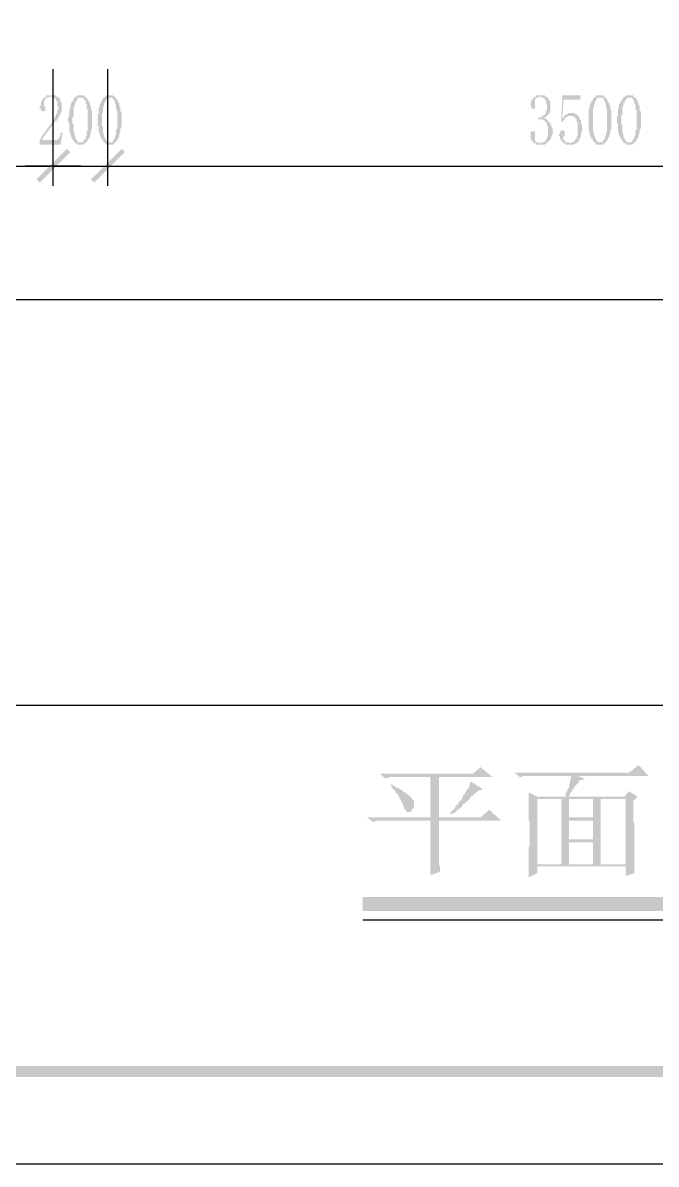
# Model space of a CAD drawing. Header units: inches. Extents: x 11 to 286, y 6 to 196.
# Drawn here: x 81.36 to 105.93, y 5.64 to 49.95 of the extents above; entities that cross this region are included whole.
import ezdxf

# ---------------------------------------------------------------- set-up
doc = ezdxf.new("R2010")
doc.units = ezdxf.units.IN
doc.header["$MEASUREMENT"] = 0
doc.layers.add('PDF_几何图形', color=7, linetype='Continuous')
doc.layers.add('PDF_实体填充', color=7, linetype='Continuous', true_color=0xffffff)

msp = doc.modelspace()

# ---------------------------------------------------------------- hatches: boundary and pattern name
at = {"layer": 'PDF_实体填充', "transparency": 33554559}
h = msp.add_hatch(color=7, dxfattribs=at)
h.paths.add_polyline_path([(254.734, 9.031), (254.31, 9.454), (14.661, 9.031)], flags=0)
h.paths.add_polyline_path([(254.31, 9.454), (14.661, 9.031), (15.085, 9.454)], flags=0)
h.paths.add_polyline_path([(14.661, 9.031), (15.085, 9.454), (14.661, 191.445)], flags=0)
h.paths.add_polyline_path([(15.085, 9.454), (14.661, 191.445), (15.085, 191.022)], flags=0)
h.paths.add_polyline_path([(14.661, 191.445), (15.085, 191.022), (254.734, 191.445)], flags=0)
h.paths.add_polyline_path([(15.085, 191.022), (254.734, 191.445), (254.31, 191.022)], flags=0)
h.paths.add_polyline_path([(254.734, 191.445), (254.31, 191.022), (254.734, 9.031)], flags=0)
h.paths.add_polyline_path([(254.31, 191.022), (254.734, 9.031), (254.31, 9.454), (254.31, 191.022)], flags=0)
for points in [[(82.733, 46.665), (82.733, 46.708), (82.691, 46.75), (82.691, 46.792), (82.691, 46.835), (82.691, 46.877), (82.691, 46.919), (82.649, 46.919), (82.649, 46.962), (82.649, 47.004), (82.606, 47.004), (82.564, 47.046), (82.522, 47.046), (82.479, 47.046), (82.479, 47.089), (82.437, 47.089), (82.395, 47.089), (82.352, 47.046), (82.31, 47.046), (82.268, 47.046), (82.268, 47.004), (82.225, 47.004), (82.225, 46.962), (82.183, 46.919), (82.183, 46.877), (82.183, 46.835), (82.183, 46.792), (82.183, 46.75), (82.183, 46.708), (82.225, 46.708), (82.225, 46.665), (82.225, 46.623), (82.225, 46.581), (82.225, 46.538), (82.183, 46.538), (82.183, 46.496), (82.141, 46.496), (82.098, 46.538), (82.056, 46.538), (82.056, 46.581), (82.056, 46.623), (82.014, 46.623), (82.014, 46.665), (82.014, 46.708), (82.056, 46.75), (82.056, 46.792), (82.056, 46.835), (82.056, 46.877), (82.098, 46.919), (82.098, 46.962), (82.141, 47.004), (82.183, 47.046), (82.225, 47.046), (82.225, 47.089), (82.268, 47.089), (82.268, 47.131), (82.31, 47.131), (82.352, 47.131), (82.395, 47.131), (82.437, 47.131), (82.479, 47.131), (82.522, 47.131), (82.564, 47.131), (82.606, 47.131), (82.649, 47.131), (82.649, 47.089), (82.691, 47.089), (82.733, 47.089), (82.733, 47.046), (82.776, 47.046), (82.776, 47.004), (82.818, 46.962), (82.818, 46.919), (82.818, 46.877), (82.86, 46.877), (82.86, 46.835), (82.86, 46.792), (82.86, 46.75), (82.86, 46.708), (82.86, 46.665), (82.86, 46.623), (82.86, 46.581), (82.86, 46.538), (82.86, 46.496), (82.818, 46.454), (82.818, 46.411), (82.818, 46.369), (82.776, 46.369), (82.776, 46.327), (82.776, 46.284), (82.733, 46.284), (82.733, 46.242), (82.691, 46.2), (82.691, 46.157), (82.649, 46.157), (82.606, 46.115), (82.606, 46.073), (82.564, 46.073), (82.564, 46.03), (82.522, 45.988), (82.479, 45.946), (82.437, 45.903), (82.437, 45.861), (82.395, 45.861), (82.395, 45.819), (82.352, 45.776), (82.31, 45.734), (82.31, 45.692), (82.268, 45.692), (82.268, 45.649), (82.225, 45.607), (82.225, 45.565), (82.183, 45.565), (82.183, 45.522), (82.141, 45.48), (82.141, 45.438), (82.098, 45.438), (82.098, 45.395), (82.606, 45.395), (82.649, 45.395), (82.691, 45.395), (82.691, 45.438), (82.733, 45.438), (82.776, 45.48), (82.776, 45.522), (82.818, 45.565), (82.818, 45.607), (82.818, 45.649), (82.818, 45.692), (82.903, 45.692), (82.818, 45.226), (82.014, 45.226), (82.014, 45.395), (82.014, 45.438), (82.056, 45.438), (82.056, 45.48), (82.098, 45.522), (82.098, 45.565), (82.141, 45.607), (82.141, 45.649), (82.183, 45.649), (82.183, 45.692), (82.225, 45.692), (82.225, 45.734), (82.268, 45.776), (82.268, 45.819), (82.31, 45.819), (82.31, 45.861), (82.352, 45.903), (82.395, 45.946), (82.395, 45.988), (82.437, 45.988), (82.437, 46.03), (82.479, 46.03), (82.479, 46.073), (82.522, 46.115), (82.522, 46.157), (82.564, 46.2), (82.564, 46.242), (82.606, 46.242), (82.606, 46.284), (82.606, 46.327), (82.649, 46.327), (82.649, 46.369), (82.649, 46.411), (82.691, 46.454), (82.691, 46.496), (82.691, 46.538), (82.691, 46.581), (82.733, 46.581), (82.733, 46.623)], [(101.91, 45.734), (101.91, 45.692), (101.91, 45.649), (101.91, 45.607), (101.868, 45.565), (101.868, 45.522), (101.868, 45.48), (101.826, 45.438), (101.826, 45.395), (101.783, 45.395), (101.783, 45.353), (101.741, 45.353), (101.741, 45.311), (101.699, 45.311), (101.699, 45.268), (101.656, 45.268), (101.614, 45.226), (101.572, 45.226), (101.529, 45.226), (101.487, 45.226), (101.445, 45.226), (101.402, 45.226), (101.36, 45.226), (101.318, 45.226), (101.275, 45.226), (101.275, 45.268), (101.233, 45.268), (101.191, 45.268), (101.191, 45.311), (101.148, 45.311), (101.148, 45.353), (101.106, 45.353), (101.106, 45.395), (101.064, 45.438), (101.064, 45.48), (101.064, 45.522), (101.064, 45.565), (101.064, 45.607), (101.064, 45.649), (101.064, 45.692), (101.106, 45.734), (101.148, 45.734), (101.191, 45.734), (101.233, 45.734), (101.233, 45.692), (101.233, 45.649), (101.233, 45.607), (101.233, 45.565), (101.233, 45.522), (101.233, 45.48), (101.191, 45.438), (101.233, 45.438), (101.233, 45.395), (101.233, 45.353), (101.275, 45.353), (101.275, 45.311), (101.318, 45.311), (101.36, 45.311), (101.402, 45.268), (101.445, 45.268), (101.487, 45.311), (101.529, 45.311), (101.572, 45.311), (101.614, 45.353), (101.656, 45.395), (101.656, 45.438), (101.699, 45.438), (101.699, 45.48), (101.699, 45.522), (101.741, 45.565), (101.741, 45.607), (101.741, 45.649), (101.741, 45.692), (101.741, 45.734), (101.741, 45.776), (101.741, 45.819), (101.741, 45.861), (101.741, 45.903), (101.741, 45.946), (101.699, 45.946), (101.699, 45.988), (101.699, 46.03), (101.699, 46.073), (101.656, 46.073), (101.656, 46.115), (101.614, 46.115), (101.614, 46.157), (101.572, 46.157), (101.529, 46.2), (101.487, 46.2), (101.445, 46.2), (101.402, 46.2), (101.36, 46.2), (101.36, 46.284), (101.402, 46.284), (101.445, 46.284), (101.487, 46.284), (101.487, 46.327), (101.529, 46.327), (101.572, 46.369), (101.614, 46.369), (101.614, 46.411), (101.656, 46.454), (101.656, 46.496), (101.656, 46.538), (101.699, 46.538), (101.699, 46.581), (101.699, 46.623), (101.699, 46.665), (101.699, 46.708), (101.699, 46.75), (101.699, 46.792), (101.656, 46.835), (101.656, 46.877), (101.656, 46.919), (101.614, 46.962), (101.614, 47.004), (101.572, 47.004), (101.572, 47.046), (101.529, 47.046), (101.487, 47.046), (101.445, 47.089), (101.402, 47.089), (101.36, 47.089), (101.36, 47.046), (101.318, 47.046), (101.275, 47.046), (101.275, 47.004), (101.233, 47.004), (101.233, 46.962), (101.233, 46.919), (101.191, 46.919), (101.233, 46.877), (101.233, 46.835), (101.233, 46.792), (101.233, 46.75), (101.233, 46.708), (101.233, 46.665), (101.233, 46.623), (101.191, 46.623), (101.148, 46.623), (101.106, 46.623), (101.106, 46.665), (101.064, 46.708), (101.064, 46.75), (101.064, 46.792), (101.064, 46.835), (101.064, 46.877), (101.106, 46.919), (101.106, 46.962), (101.148, 47.004), (101.191, 47.046), (101.233, 47.089), (101.275, 47.089), (101.275, 47.131), (101.318, 47.131), (101.36, 47.131), (101.402, 47.131), (101.445, 47.131), (101.487, 47.131), (101.529, 47.131), (101.572, 47.131), (101.614, 47.131), (101.614, 47.089), (101.656, 47.089), (101.699, 47.089), (101.699, 47.046), (101.741, 47.004), (101.783, 46.962), (101.783, 46.919), (101.826, 46.877), (101.826, 46.835), (101.826, 46.792), (101.826, 46.75), (101.826, 46.708), (101.826, 46.665), (101.826, 46.623), (101.826, 46.581), (101.826, 46.538), (101.826, 46.496), (101.783, 46.454), (101.783, 46.411), (101.741, 46.411), (101.741, 46.369), (101.699, 46.369), (101.699, 46.327), (101.656, 46.327), (101.656, 46.284), (101.614, 46.284), (101.572, 46.284), (101.572, 46.242), (101.614, 46.242), (101.656, 46.242), (101.656, 46.2), (101.699, 46.2), (101.741, 46.157), (101.741, 46.115), (101.783, 46.115), (101.783, 46.073), (101.826, 46.073), (101.826, 46.03), (101.826, 45.988), (101.868, 45.988), (101.868, 45.946), (101.868, 45.903), (101.91, 45.861), (101.91, 45.819), (101.91, 45.776)], [(102.672, 46.454), (102.715, 46.454), (102.757, 46.454), (102.757, 46.411), (102.799, 46.411), (102.842, 46.411), (102.842, 46.369), (102.884, 46.369), (102.884, 46.327), (102.926, 46.327), (102.926, 46.284), (102.969, 46.242), (102.969, 46.2), (103.011, 46.157), (103.011, 46.115), (103.011, 46.073), (103.011, 46.03), (103.053, 45.988), (103.053, 45.946), (103.053, 45.903), (103.053, 45.861), (103.053, 45.819), (103.053, 45.776), (103.053, 45.734), (103.011, 45.692), (103.011, 45.649), (103.011, 45.607), (103.011, 45.565), (103.011, 45.522), (102.969, 45.48), (102.969, 45.438), (102.926, 45.395), (102.926, 45.353), (102.884, 45.311), (102.842, 45.311), (102.842, 45.268), (102.799, 45.268), (102.757, 45.226), (102.715, 45.226), (102.672, 45.226), (102.63, 45.226), (102.588, 45.226), (102.545, 45.226), (102.503, 45.226), (102.461, 45.226), (102.418, 45.226), (102.418, 45.268), (102.376, 45.268), (102.334, 45.268), (102.334, 45.311), (102.291, 45.311), (102.291, 45.353), (102.249, 45.353), (102.249, 45.395), (102.207, 45.438), (102.207, 45.48), (102.207, 45.522), (102.164, 45.565), (102.164, 45.607), (102.164, 45.649), (102.207, 45.649), (102.207, 45.692), (102.207, 45.734), (102.249, 45.734), (102.249, 45.776), (102.291, 45.776), (102.334, 45.776), (102.376, 45.734), (102.376, 45.692), (102.376, 45.649), (102.376, 45.607), (102.376, 45.565), (102.334, 45.522), (102.334, 45.48), (102.334, 45.438), (102.334, 45.395), (102.376, 45.395), (102.376, 45.353), (102.418, 45.353), (102.418, 45.311), (102.461, 45.311), (102.503, 45.311), (102.545, 45.311), (102.588, 45.268), (102.63, 45.268), (102.63, 45.311), (102.672, 45.311), (102.715, 45.311), (102.757, 45.353), (102.799, 45.395), (102.799, 45.438), (102.842, 45.438), (102.842, 45.48), (102.842, 45.522), (102.884, 45.565), (102.884, 45.607), (102.884, 45.649), (102.884, 45.692), (102.884, 45.734), (102.884, 45.776), (102.884, 45.819), (102.884, 45.861), (102.884, 45.903), (102.884, 45.946), (102.884, 45.988), (102.884, 46.03), (102.884, 46.073), (102.842, 46.115), (102.842, 46.157), (102.842, 46.2), (102.799, 46.242), (102.799, 46.284), (102.757, 46.284), (102.715, 46.327), (102.672, 46.327), (102.63, 46.327), (102.588, 46.327), (102.545, 46.327), (102.503, 46.327), (102.461, 46.284), (102.418, 46.284), (102.418, 46.242), (102.376, 46.242), (102.376, 46.2), (102.334, 46.157), (102.334, 46.115), (102.249, 46.115), (102.291, 47.131), (103.011, 47.131), (102.969, 46.962), (102.334, 46.962), (102.291, 46.242), (102.334, 46.242), (102.334, 46.284), (102.376, 46.327), (102.376, 46.369), (102.418, 46.369), (102.461, 46.411), (102.503, 46.411), (102.545, 46.454), (102.588, 46.454), (102.63, 46.454)]]:
    msp.add_hatch(color=7, dxfattribs=at).paths.add_polyline_path(points, flags=0)
h = msp.add_hatch(color=7, dxfattribs=at)
h.paths.add_polyline_path([(83.58, 47.046), (83.58, 47.046), (83.58, 47.046), (83.538, 47.046), (83.538, 47.046), (83.495, 47.046), (83.495, 47.004), (83.495, 47.004), (83.453, 46.962), (83.453, 46.962), (83.453, 46.919), (83.411, 46.919), (83.411, 46.877), (83.411, 46.835), (83.411, 46.835), (83.368, 46.792), (83.368, 46.792), (83.368, 46.75), (83.368, 46.75), (83.368, 46.708), (83.368, 46.708), (83.326, 46.665), (83.326, 46.623), (83.326, 46.623), (83.326, 46.581), (83.326, 46.581), (83.326, 46.538), (83.326, 46.496), (83.326, 46.496), (83.326, 46.454), (83.326, 46.411), (83.326, 46.369), (83.326, 46.369), (83.326, 46.327), (83.284, 46.284), (83.284, 46.242), (83.284, 46.242), (83.284, 46.2), (83.284, 46.2), (83.284, 46.157), (83.284, 46.115), (83.284, 46.073), (83.284, 46.03), (83.326, 46.03), (83.326, 45.988), (83.326, 45.946), (83.326, 45.903), (83.326, 45.903), (83.326, 45.861), (83.326, 45.819), (83.326, 45.819), (83.326, 45.776), (83.326, 45.734), (83.326, 45.734), (83.326, 45.692), (83.368, 45.692), (83.368, 45.649), (83.368, 45.649), (83.368, 45.607), (83.368, 45.607), (83.368, 45.565), (83.368, 45.565), (83.411, 45.522), (83.411, 45.48), (83.411, 45.48), (83.411, 45.438), (83.453, 45.395), (83.453, 45.395), (83.453, 45.353), (83.495, 45.353), (83.495, 45.353), (83.495, 45.311), (83.538, 45.311), (83.538, 45.311), (83.58, 45.311), (83.58, 45.311), (83.58, 45.311), (83.622, 45.311), (83.622, 45.311), (83.665, 45.311), (83.665, 45.311), (83.665, 45.311), (83.707, 45.353), (83.707, 45.353), (83.749, 45.395), (83.749, 45.395), (83.749, 45.438), (83.792, 45.438), (83.792, 45.48), (83.792, 45.48), (83.792, 45.522), (83.834, 45.565), (83.834, 45.565), (83.834, 45.607), (83.834, 45.607), (83.834, 45.649), (83.834, 45.649), (83.834, 45.692), (83.834, 45.692), (83.834, 45.734), (83.876, 45.776), (83.876, 45.776), (83.876, 45.819), (83.876, 45.861), (83.876, 45.861), (83.876, 45.903), (83.876, 45.946), (83.876, 45.988), (83.876, 45.988), (83.876, 46.03), (83.876, 46.073), (83.876, 46.115), (83.876, 46.115), (83.876, 46.157), (83.876, 46.2), (83.876, 46.2), (83.876, 46.242), (83.876, 46.284), (83.876, 46.327), (83.876, 46.369), (83.876, 46.369), (83.876, 46.411), (83.876, 46.454), (83.876, 46.454), (83.876, 46.496), (83.876, 46.538), (83.876, 46.581), (83.876, 46.581), (83.834, 46.623), (83.834, 46.623), (83.834, 46.665), (83.834, 46.708), (83.834, 46.708), (83.834, 46.75), (83.834, 46.75), (83.834, 46.792), (83.834, 46.792), (83.792, 46.835), (83.792, 46.835), (83.792, 46.877), (83.792, 46.877), (83.792, 46.919), (83.749, 46.962), (83.749, 46.962), (83.749, 47.004), (83.707, 47.004), (83.707, 47.004), (83.707, 47.046), (83.665, 47.046), (83.665, 47.046), (83.622, 47.046), (83.622, 47.046), (83.58, 47.046), (83.58, 47.046), (83.58, 47.046)], flags=0)
h.paths.add_polyline_path([(83.58, 45.226), (83.58, 45.226), (83.538, 45.226), (83.538, 45.226), (83.495, 45.226), (83.495, 45.226), (83.495, 45.226), (83.453, 45.226), (83.453, 45.268), (83.411, 45.268), (83.411, 45.268), (83.368, 45.311), (83.368, 45.311), (83.368, 45.353), (83.326, 45.353), (83.326, 45.395), (83.284, 45.395), (83.284, 45.438), (83.284, 45.438), (83.284, 45.48), (83.241, 45.48), (83.241, 45.522), (83.241, 45.522), (83.241, 45.565), (83.241, 45.565), (83.199, 45.607), (83.199, 45.607), (83.199, 45.649), (83.199, 45.649), (83.199, 45.692), (83.199, 45.692), (83.157, 45.734), (83.157, 45.776), (83.157, 45.776), (83.157, 45.819), (83.157, 45.861), (83.157, 45.861), (83.157, 45.903), (83.157, 45.946), (83.157, 45.946), (83.157, 45.988), (83.157, 46.03), (83.157, 46.073), (83.114, 46.073), (83.114, 46.115), (83.114, 46.157), (83.114, 46.2), (83.114, 46.2), (83.114, 46.242), (83.114, 46.284), (83.157, 46.327), (83.157, 46.327), (83.157, 46.369), (83.157, 46.411), (83.157, 46.454), (83.157, 46.454), (83.157, 46.496), (83.157, 46.538), (83.157, 46.538), (83.157, 46.581), (83.157, 46.623), (83.199, 46.623), (83.199, 46.665), (83.199, 46.665), (83.199, 46.708), (83.199, 46.75), (83.199, 46.75), (83.241, 46.792), (83.241, 46.792), (83.241, 46.835), (83.241, 46.835), (83.241, 46.877), (83.284, 46.877), (83.284, 46.919), (83.284, 46.919), (83.326, 46.962), (83.326, 47.004), (83.326, 47.004), (83.368, 47.046), (83.368, 47.046), (83.368, 47.046), (83.411, 47.089), (83.411, 47.089), (83.453, 47.089), (83.453, 47.131), (83.495, 47.131), (83.495, 47.131), (83.495, 47.131), (83.538, 47.131), (83.538, 47.131), (83.58, 47.131), (83.58, 47.131), (83.622, 47.131), (83.622, 47.131), (83.665, 47.131), (83.665, 47.131), (83.707, 47.131), (83.707, 47.131), (83.749, 47.131), (83.749, 47.089), (83.749, 47.089), (83.792, 47.089), (83.792, 47.046), (83.834, 47.046), (83.834, 47.004), (83.834, 47.004), (83.876, 47.004), (83.876, 46.962), (83.919, 46.919), (83.919, 46.919), (83.919, 46.877), (83.919, 46.877), (83.961, 46.835), (83.961, 46.835), (83.961, 46.792), (83.961, 46.792), (83.961, 46.75), (83.961, 46.75), (84.003, 46.708), (84.003, 46.708), (84.003, 46.665), (84.003, 46.665), (84.003, 46.623), (84.003, 46.581), (84.003, 46.581), (84.046, 46.538), (84.046, 46.496), (84.046, 46.496), (84.046, 46.454), (84.046, 46.411), (84.046, 46.369), (84.046, 46.369), (84.046, 46.327), (84.046, 46.284), (84.046, 46.242), (84.046, 46.242), (84.046, 46.2), (84.046, 46.2), (84.046, 46.157), (84.046, 46.115), (84.046, 46.073), (84.046, 46.03), (84.046, 46.03), (84.046, 45.988), (84.046, 45.946), (84.046, 45.946), (84.046, 45.903), (84.046, 45.861), (84.046, 45.819), (84.003, 45.819), (84.003, 45.776), (84.003, 45.776), (84.003, 45.734), (84.003, 45.692), (84.003, 45.692), (84.003, 45.649), (83.961, 45.649), (83.961, 45.607), (83.961, 45.565), (83.961, 45.565), (83.961, 45.522), (83.961, 45.522), (83.919, 45.48), (83.919, 45.48), (83.919, 45.48), (83.919, 45.438), (83.876, 45.438), (83.876, 45.395), (83.876, 45.353), (83.834, 45.353), (83.834, 45.353), (83.834, 45.311), (83.792, 45.311), (83.792, 45.268), (83.749, 45.268), (83.749, 45.268), (83.707, 45.226), (83.707, 45.226), (83.707, 45.226), (83.665, 45.226), (83.665, 45.226), (83.622, 45.226), (83.622, 45.226), (83.58, 45.226), (83.58, 45.226), (83.58, 45.226)], flags=0)
h = msp.add_hatch(color=7, dxfattribs=at)
h.paths.add_polyline_path([(84.723, 47.046), (84.723, 47.046), (84.681, 47.046), (84.681, 47.046), (84.681, 47.046), (84.638, 47.046), (84.638, 47.004), (84.596, 47.004), (84.596, 46.962), (84.596, 46.962), (84.554, 46.919), (84.554, 46.919), (84.554, 46.877), (84.554, 46.835), (84.511, 46.835), (84.511, 46.792), (84.511, 46.792), (84.511, 46.75), (84.511, 46.75), (84.511, 46.708), (84.469, 46.708), (84.469, 46.665), (84.469, 46.623), (84.469, 46.623), (84.469, 46.581), (84.469, 46.581), (84.469, 46.538), (84.469, 46.496), (84.469, 46.496), (84.469, 46.454), (84.427, 46.411), (84.427, 46.369), (84.427, 46.369), (84.427, 46.327), (84.427, 46.284), (84.427, 46.242), (84.427, 46.242), (84.427, 46.2), (84.427, 46.2), (84.427, 46.157), (84.427, 46.115), (84.427, 46.073), (84.427, 46.03), (84.427, 46.03), (84.427, 45.988), (84.427, 45.946), (84.469, 45.903), (84.469, 45.903), (84.469, 45.861), (84.469, 45.819), (84.469, 45.819), (84.469, 45.776), (84.469, 45.734), (84.469, 45.734), (84.469, 45.692), (84.469, 45.692), (84.469, 45.649), (84.511, 45.649), (84.511, 45.607), (84.511, 45.607), (84.511, 45.565), (84.511, 45.565), (84.511, 45.522), (84.554, 45.48), (84.554, 45.48), (84.554, 45.438), (84.596, 45.395), (84.596, 45.395), (84.596, 45.353), (84.638, 45.353), (84.638, 45.353), (84.638, 45.311), (84.681, 45.311), (84.681, 45.311), (84.723, 45.311), (84.723, 45.311), (84.723, 45.311), (84.765, 45.311), (84.765, 45.311), (84.765, 45.311), (84.808, 45.311), (84.808, 45.311), (84.85, 45.353), (84.85, 45.353), (84.85, 45.395), (84.892, 45.395), (84.892, 45.438), (84.892, 45.438), (84.935, 45.48), (84.935, 45.48), (84.935, 45.522), (84.935, 45.565), (84.935, 45.565), (84.977, 45.607), (84.977, 45.607), (84.977, 45.649), (84.977, 45.649), (84.977, 45.692), (84.977, 45.692), (84.977, 45.734), (84.977, 45.776), (84.977, 45.776), (84.977, 45.819), (85.019, 45.861), (85.019, 45.861), (85.019, 45.903), (85.019, 45.946), (85.019, 45.988), (85.019, 45.988), (85.019, 46.03), (85.019, 46.073), (85.019, 46.115), (85.019, 46.115), (85.019, 46.157), (85.019, 46.2), (85.019, 46.2), (85.019, 46.242), (85.019, 46.284), (85.019, 46.327), (85.019, 46.369), (85.019, 46.369), (85.019, 46.411), (85.019, 46.454), (85.019, 46.454), (85.019, 46.496), (85.019, 46.538), (84.977, 46.581), (84.977, 46.581), (84.977, 46.623), (84.977, 46.623), (84.977, 46.665), (84.977, 46.708), (84.977, 46.708), (84.977, 46.75), (84.977, 46.75), (84.977, 46.792), (84.935, 46.792), (84.935, 46.835), (84.935, 46.835), (84.935, 46.877), (84.935, 46.877), (84.892, 46.919), (84.892, 46.962), (84.892, 46.962), (84.85, 47.004), (84.85, 47.004), (84.85, 47.004), (84.808, 47.046), (84.808, 47.046), (84.808, 47.046), (84.765, 47.046), (84.765, 47.046), (84.723, 47.046), (84.723, 47.046), (84.723, 47.046)], flags=0)
h.paths.add_polyline_path([(84.723, 45.226), (84.723, 45.226), (84.681, 45.226), (84.681, 45.226), (84.638, 45.226), (84.638, 45.226), (84.596, 45.226), (84.596, 45.226), (84.554, 45.268), (84.554, 45.268), (84.554, 45.268), (84.511, 45.311), (84.511, 45.311), (84.469, 45.353), (84.469, 45.353), (84.469, 45.395), (84.427, 45.395), (84.427, 45.438), (84.427, 45.438), (84.384, 45.48), (84.384, 45.48), (84.384, 45.522), (84.384, 45.522), (84.384, 45.565), (84.342, 45.565), (84.342, 45.607), (84.342, 45.607), (84.342, 45.649), (84.342, 45.649), (84.342, 45.692), (84.3, 45.692), (84.3, 45.734), (84.3, 45.776), (84.3, 45.776), (84.3, 45.819), (84.3, 45.861), (84.3, 45.861), (84.3, 45.903), (84.3, 45.946), (84.257, 45.946), (84.257, 45.988), (84.257, 46.03), (84.257, 46.073), (84.257, 46.073), (84.257, 46.115), (84.257, 46.157), (84.257, 46.2), (84.257, 46.2), (84.257, 46.242), (84.257, 46.284), (84.257, 46.327), (84.257, 46.327), (84.257, 46.369), (84.3, 46.411), (84.3, 46.454), (84.3, 46.454), (84.3, 46.496), (84.3, 46.538), (84.3, 46.538), (84.3, 46.581), (84.3, 46.623), (84.3, 46.623), (84.3, 46.665), (84.342, 46.665), (84.342, 46.708), (84.342, 46.75), (84.342, 46.75), (84.342, 46.792), (84.384, 46.792), (84.384, 46.835), (84.384, 46.835), (84.384, 46.877), (84.384, 46.877), (84.427, 46.919), (84.427, 46.919), (84.427, 46.962), (84.469, 47.004), (84.469, 47.004), (84.469, 47.046), (84.511, 47.046), (84.511, 47.046), (84.554, 47.089), (84.554, 47.089), (84.554, 47.089), (84.596, 47.131), (84.596, 47.131), (84.638, 47.131), (84.638, 47.131), (84.681, 47.131), (84.681, 47.131), (84.723, 47.131), (84.723, 47.131), (84.765, 47.131), (84.765, 47.131), (84.808, 47.131), (84.808, 47.131), (84.85, 47.131), (84.85, 47.131), (84.85, 47.131), (84.892, 47.089), (84.892, 47.089), (84.935, 47.089), (84.935, 47.046), (84.977, 47.046), (84.977, 47.004), (84.977, 47.004), (85.019, 47.004), (85.019, 46.962), (85.019, 46.919), (85.062, 46.919), (85.062, 46.877), (85.062, 46.877), (85.062, 46.835), (85.104, 46.835), (85.104, 46.792), (85.104, 46.792), (85.104, 46.75), (85.104, 46.75), (85.104, 46.708), (85.146, 46.708), (85.146, 46.665), (85.146, 46.665), (85.146, 46.623), (85.146, 46.581), (85.146, 46.581), (85.146, 46.538), (85.146, 46.496), (85.189, 46.496), (85.189, 46.454), (85.189, 46.411), (85.189, 46.369), (85.189, 46.369), (85.189, 46.327), (85.189, 46.284), (85.189, 46.242), (85.189, 46.242), (85.189, 46.2), (85.189, 46.2), (85.189, 46.157), (85.189, 46.115), (85.189, 46.073), (85.189, 46.03), (85.189, 46.03), (85.189, 45.988), (85.189, 45.946), (85.189, 45.946), (85.189, 45.903), (85.146, 45.861), (85.146, 45.819), (85.146, 45.819), (85.146, 45.776), (85.146, 45.776), (85.146, 45.734), (85.146, 45.692), (85.146, 45.692), (85.104, 45.649), (85.104, 45.649), (85.104, 45.607), (85.104, 45.565), (85.104, 45.565), (85.104, 45.522), (85.062, 45.522), (85.062, 45.48), (85.062, 45.48), (85.062, 45.48), (85.062, 45.438), (85.019, 45.438), (85.019, 45.395), (85.019, 45.353), (84.977, 45.353), (84.977, 45.353), (84.935, 45.311), (84.935, 45.311), (84.935, 45.268), (84.892, 45.268), (84.892, 45.268), (84.85, 45.226), (84.85, 45.226), (84.808, 45.226), (84.808, 45.226), (84.808, 45.226), (84.765, 45.226), (84.765, 45.226), (84.723, 45.226), (84.723, 45.226), (84.723, 45.226)], flags=0)
h = msp.add_hatch(color=7, dxfattribs=at)
h.paths.add_polyline_path([(103.731, 47.046), (103.731, 47.046), (103.731, 47.046), (103.688, 47.046), (103.688, 47.046), (103.646, 47.046), (103.646, 47.004), (103.646, 47.004), (103.604, 46.962), (103.604, 46.962), (103.604, 46.919), (103.561, 46.919), (103.561, 46.877), (103.561, 46.835), (103.561, 46.835), (103.519, 46.792), (103.519, 46.792), (103.519, 46.75), (103.519, 46.75), (103.519, 46.708), (103.519, 46.708), (103.519, 46.665), (103.477, 46.623), (103.477, 46.623), (103.477, 46.581), (103.477, 46.581), (103.477, 46.538), (103.477, 46.496), (103.477, 46.496), (103.477, 46.454), (103.477, 46.411), (103.477, 46.369), (103.477, 46.369), (103.477, 46.327), (103.477, 46.284), (103.477, 46.242), (103.477, 46.242), (103.477, 46.2), (103.477, 46.2), (103.477, 46.157), (103.477, 46.115), (103.477, 46.073), (103.477, 46.03), (103.477, 46.03), (103.477, 45.988), (103.477, 45.946), (103.477, 45.903), (103.477, 45.903), (103.477, 45.861), (103.477, 45.819), (103.477, 45.819), (103.477, 45.776), (103.477, 45.734), (103.477, 45.734), (103.519, 45.692), (103.519, 45.692), (103.519, 45.649), (103.519, 45.649), (103.519, 45.607), (103.519, 45.607), (103.519, 45.565), (103.561, 45.565), (103.561, 45.522), (103.561, 45.48), (103.561, 45.48), (103.604, 45.438), (103.604, 45.395), (103.604, 45.395), (103.646, 45.353), (103.646, 45.353), (103.646, 45.353), (103.688, 45.311), (103.688, 45.311), (103.688, 45.311), (103.731, 45.311), (103.731, 45.311), (103.731, 45.311), (103.773, 45.311), (103.773, 45.311), (103.815, 45.311), (103.815, 45.311), (103.858, 45.311), (103.858, 45.353), (103.858, 45.353), (103.9, 45.395), (103.9, 45.395), (103.9, 45.438), (103.942, 45.438), (103.942, 45.48), (103.942, 45.48), (103.942, 45.522), (103.985, 45.565), (103.985, 45.565), (103.985, 45.607), (103.985, 45.607), (103.985, 45.649), (103.985, 45.649), (103.985, 45.692), (103.985, 45.692), (104.027, 45.734), (104.027, 45.776), (104.027, 45.776), (104.027, 45.819), (104.027, 45.861), (104.027, 45.861), (104.027, 45.903), (104.027, 45.946), (104.027, 45.988), (104.027, 45.988), (104.027, 46.03), (104.027, 46.073), (104.027, 46.115), (104.027, 46.115), (104.027, 46.157), (104.027, 46.2), (104.027, 46.2), (104.027, 46.242), (104.027, 46.284), (104.027, 46.327), (104.027, 46.369), (104.027, 46.369), (104.027, 46.411), (104.027, 46.454), (104.027, 46.454), (104.027, 46.496), (104.027, 46.538), (104.027, 46.581), (104.027, 46.581), (104.027, 46.623), (103.985, 46.623), (103.985, 46.665), (103.985, 46.708), (103.985, 46.708), (103.985, 46.75), (103.985, 46.75), (103.985, 46.792), (103.985, 46.792), (103.985, 46.835), (103.942, 46.835), (103.942, 46.877), (103.942, 46.877), (103.942, 46.919), (103.9, 46.962), (103.9, 46.962), (103.9, 47.004), (103.858, 47.004), (103.858, 47.004), (103.858, 47.046), (103.815, 47.046), (103.815, 47.046), (103.773, 47.046), (103.773, 47.046), (103.773, 47.046), (103.731, 47.046), (103.731, 47.046)], flags=0)
h.paths.add_polyline_path([(103.731, 45.226), (103.731, 45.226), (103.688, 45.226), (103.688, 45.226), (103.688, 45.226), (103.646, 45.226), (103.646, 45.226), (103.604, 45.226), (103.604, 45.268), (103.561, 45.268), (103.561, 45.268), (103.561, 45.311), (103.519, 45.311), (103.519, 45.353), (103.477, 45.353), (103.477, 45.395), (103.477, 45.395), (103.434, 45.438), (103.434, 45.438), (103.434, 45.48), (103.392, 45.48), (103.392, 45.522), (103.392, 45.522), (103.392, 45.565), (103.392, 45.565), (103.35, 45.607), (103.35, 45.607), (103.35, 45.649), (103.35, 45.649), (103.35, 45.692), (103.35, 45.692), (103.35, 45.734), (103.307, 45.776), (103.307, 45.776), (103.307, 45.819), (103.307, 45.861), (103.307, 45.861), (103.307, 45.903), (103.307, 45.946), (103.307, 45.946), (103.307, 45.988), (103.307, 46.03), (103.307, 46.073), (103.307, 46.073), (103.307, 46.115), (103.307, 46.157), (103.307, 46.2), (103.307, 46.2), (103.307, 46.242), (103.307, 46.284), (103.307, 46.327), (103.307, 46.327), (103.307, 46.369), (103.307, 46.411), (103.307, 46.454), (103.307, 46.454), (103.307, 46.496), (103.307, 46.538), (103.307, 46.538), (103.307, 46.581), (103.307, 46.623), (103.35, 46.623), (103.35, 46.665), (103.35, 46.665), (103.35, 46.708), (103.35, 46.75), (103.35, 46.75), (103.392, 46.792), (103.392, 46.792), (103.392, 46.835), (103.392, 46.835), (103.392, 46.877), (103.434, 46.877), (103.434, 46.919), (103.434, 46.919), (103.477, 46.962), (103.477, 47.004), (103.477, 47.004), (103.519, 47.046), (103.519, 47.046), (103.561, 47.046), (103.561, 47.089), (103.561, 47.089), (103.604, 47.089), (103.604, 47.131), (103.646, 47.131), (103.646, 47.131), (103.688, 47.131), (103.688, 47.131), (103.731, 47.131), (103.731, 47.131), (103.731, 47.131), (103.773, 47.131), (103.773, 47.131), (103.815, 47.131), (103.815, 47.131), (103.858, 47.131), (103.858, 47.131), (103.9, 47.131), (103.9, 47.089), (103.942, 47.089), (103.942, 47.089), (103.942, 47.046), (103.985, 47.046), (103.985, 47.004), (104.027, 47.004), (104.027, 47.004), (104.027, 46.962), (104.069, 46.919), (104.069, 46.919), (104.069, 46.877), (104.069, 46.877), (104.112, 46.835), (104.112, 46.835), (104.112, 46.792), (104.112, 46.792), (104.112, 46.75), (104.154, 46.75), (104.154, 46.708), (104.154, 46.708), (104.154, 46.665), (104.154, 46.665), (104.154, 46.623), (104.154, 46.581), (104.196, 46.581), (104.196, 46.538), (104.196, 46.496), (104.196, 46.496), (104.196, 46.454), (104.196, 46.411), (104.196, 46.369), (104.196, 46.369), (104.196, 46.327), (104.196, 46.284), (104.196, 46.242), (104.196, 46.242), (104.196, 46.2), (104.196, 46.2), (104.196, 46.157), (104.196, 46.115), (104.196, 46.073), (104.196, 46.03), (104.196, 46.03), (104.196, 45.988), (104.196, 45.946), (104.196, 45.946), (104.196, 45.903), (104.196, 45.861), (104.196, 45.819), (104.196, 45.819), (104.154, 45.776), (104.154, 45.776), (104.154, 45.734), (104.154, 45.692), (104.154, 45.692), (104.154, 45.649), (104.154, 45.649), (104.112, 45.607), (104.112, 45.565), (104.112, 45.565), (104.112, 45.522), (104.112, 45.522), (104.069, 45.48), (104.069, 45.48), (104.069, 45.48), (104.069, 45.438), (104.069, 45.438), (104.027, 45.395), (104.027, 45.353), (103.985, 45.353), (103.985, 45.353), (103.985, 45.311), (103.942, 45.311), (103.942, 45.268), (103.9, 45.268), (103.9, 45.268), (103.9, 45.226), (103.858, 45.226), (103.858, 45.226), (103.815, 45.226), (103.815, 45.226), (103.773, 45.226), (103.773, 45.226), (103.731, 45.226), (103.731, 45.226), (103.731, 45.226)], flags=0)
h = msp.add_hatch(color=7, dxfattribs=at)
h.paths.add_polyline_path([(104.874, 47.046), (104.874, 47.046), (104.831, 47.046), (104.831, 47.046), (104.831, 47.046), (104.789, 47.046), (104.789, 47.004), (104.789, 47.004), (104.747, 46.962), (104.747, 46.962), (104.747, 46.919), (104.704, 46.919), (104.704, 46.877), (104.704, 46.835), (104.662, 46.835), (104.662, 46.792), (104.662, 46.792), (104.662, 46.75), (104.662, 46.75), (104.662, 46.708), (104.662, 46.708), (104.62, 46.665), (104.62, 46.623), (104.62, 46.623), (104.62, 46.581), (104.62, 46.581), (104.62, 46.538), (104.62, 46.496), (104.62, 46.496), (104.62, 46.454), (104.62, 46.411), (104.62, 46.369), (104.577, 46.369), (104.577, 46.327), (104.577, 46.284), (104.577, 46.242), (104.577, 46.242), (104.577, 46.2), (104.577, 46.2), (104.577, 46.157), (104.577, 46.115), (104.577, 46.073), (104.577, 46.03), (104.577, 46.03), (104.62, 45.988), (104.62, 45.946), (104.62, 45.903), (104.62, 45.903), (104.62, 45.861), (104.62, 45.819), (104.62, 45.819), (104.62, 45.776), (104.62, 45.734), (104.62, 45.734), (104.62, 45.692), (104.62, 45.692), (104.662, 45.649), (104.662, 45.649), (104.662, 45.607), (104.662, 45.607), (104.662, 45.565), (104.662, 45.565), (104.662, 45.522), (104.704, 45.48), (104.704, 45.48), (104.704, 45.438), (104.747, 45.395), (104.747, 45.395), (104.747, 45.353), (104.789, 45.353), (104.789, 45.353), (104.789, 45.311), (104.831, 45.311), (104.831, 45.311), (104.874, 45.311), (104.874, 45.311), (104.874, 45.311), (104.916, 45.311), (104.916, 45.311), (104.958, 45.311), (104.958, 45.311), (104.958, 45.311), (105.001, 45.353), (105.001, 45.353), (105.001, 45.395), (105.043, 45.395), (105.043, 45.438), (105.043, 45.438), (105.085, 45.48), (105.085, 45.48), (105.085, 45.522), (105.085, 45.565), (105.128, 45.565), (105.128, 45.607), (105.128, 45.607), (105.128, 45.649), (105.128, 45.649), (105.128, 45.692), (105.128, 45.692), (105.128, 45.734), (105.128, 45.776), (105.17, 45.776), (105.17, 45.819), (105.17, 45.861), (105.17, 45.861), (105.17, 45.903), (105.17, 45.946), (105.17, 45.988), (105.17, 45.988), (105.17, 46.03), (105.17, 46.073), (105.17, 46.115), (105.17, 46.115), (105.17, 46.157), (105.17, 46.2), (105.17, 46.2), (105.17, 46.242), (105.17, 46.284), (105.17, 46.327), (105.17, 46.369), (105.17, 46.369), (105.17, 46.411), (105.17, 46.454), (105.17, 46.454), (105.17, 46.496), (105.17, 46.538), (105.17, 46.581), (105.128, 46.581), (105.128, 46.623), (105.128, 46.623), (105.128, 46.665), (105.128, 46.708), (105.128, 46.708), (105.128, 46.75), (105.128, 46.75), (105.128, 46.792), (105.085, 46.792), (105.085, 46.835), (105.085, 46.835), (105.085, 46.877), (105.085, 46.877), (105.085, 46.919), (105.043, 46.962), (105.043, 46.962), (105.043, 47.004), (105.001, 47.004), (105.001, 47.004), (105.001, 47.046), (104.958, 47.046), (104.958, 47.046), (104.916, 47.046), (104.916, 47.046), (104.874, 47.046), (104.874, 47.046), (104.874, 47.046)], flags=0)
h.paths.add_polyline_path([(104.874, 45.226), (104.874, 45.226), (104.831, 45.226), (104.831, 45.226), (104.789, 45.226), (104.789, 45.226), (104.747, 45.226), (104.747, 45.226), (104.747, 45.268), (104.704, 45.268), (104.704, 45.268), (104.662, 45.311), (104.662, 45.311), (104.662, 45.353), (104.62, 45.353), (104.62, 45.395), (104.577, 45.395), (104.577, 45.438), (104.577, 45.438), (104.577, 45.48), (104.535, 45.48), (104.535, 45.522), (104.535, 45.522), (104.535, 45.565), (104.493, 45.565), (104.493, 45.607), (104.493, 45.607), (104.493, 45.649), (104.493, 45.649), (104.493, 45.692), (104.45, 45.692), (104.45, 45.734), (104.45, 45.776), (104.45, 45.776), (104.45, 45.819), (104.45, 45.861), (104.45, 45.861), (104.45, 45.903), (104.45, 45.946), (104.45, 45.946), (104.45, 45.988), (104.45, 46.03), (104.408, 46.073), (104.408, 46.073), (104.408, 46.115), (104.408, 46.157), (104.408, 46.2), (104.408, 46.2), (104.408, 46.242), (104.408, 46.284), (104.408, 46.327), (104.45, 46.327), (104.45, 46.369), (104.45, 46.411), (104.45, 46.454), (104.45, 46.454), (104.45, 46.496), (104.45, 46.538), (104.45, 46.538), (104.45, 46.581), (104.45, 46.623), (104.45, 46.623), (104.493, 46.665), (104.493, 46.665), (104.493, 46.708), (104.493, 46.75), (104.493, 46.75), (104.493, 46.792), (104.535, 46.792), (104.535, 46.835), (104.535, 46.835), (104.535, 46.877), (104.577, 46.877), (104.577, 46.919), (104.577, 46.919), (104.62, 46.962), (104.62, 47.004), (104.62, 47.004), (104.662, 47.046), (104.662, 47.046), (104.662, 47.046), (104.704, 47.089), (104.704, 47.089), (104.747, 47.089), (104.747, 47.131), (104.747, 47.131), (104.789, 47.131), (104.789, 47.131), (104.831, 47.131), (104.831, 47.131), (104.874, 47.131), (104.874, 47.131), (104.916, 47.131), (104.916, 47.131), (104.958, 47.131), (104.958, 47.131), (105.001, 47.131), (105.001, 47.131), (105.043, 47.131), (105.043, 47.089), (105.043, 47.089), (105.085, 47.089), (105.085, 47.046), (105.128, 47.046), (105.128, 47.004), (105.128, 47.004), (105.17, 47.004), (105.17, 46.962), (105.212, 46.919), (105.212, 46.919), (105.212, 46.877), (105.212, 46.877), (105.212, 46.835), (105.255, 46.835), (105.255, 46.792), (105.255, 46.792), (105.255, 46.75), (105.255, 46.75), (105.297, 46.708), (105.297, 46.708), (105.297, 46.665), (105.297, 46.665), (105.297, 46.623), (105.297, 46.581), (105.297, 46.581), (105.297, 46.538), (105.339, 46.496), (105.339, 46.496), (105.339, 46.454), (105.339, 46.411), (105.339, 46.369), (105.339, 46.369), (105.339, 46.327), (105.339, 46.284), (105.339, 46.242), (105.339, 46.242), (105.339, 46.2), (105.339, 46.2), (105.339, 46.157), (105.339, 46.115), (105.339, 46.073), (105.339, 46.03), (105.339, 46.03), (105.339, 45.988), (105.339, 45.946), (105.339, 45.946), (105.339, 45.903), (105.339, 45.861), (105.297, 45.819), (105.297, 45.819), (105.297, 45.776), (105.297, 45.776), (105.297, 45.734), (105.297, 45.692), (105.297, 45.692), (105.297, 45.649), (105.255, 45.649), (105.255, 45.607), (105.255, 45.565), (105.255, 45.565), (105.255, 45.522), (105.255, 45.522), (105.212, 45.48), (105.212, 45.48), (105.212, 45.48), (105.212, 45.438), (105.17, 45.438), (105.17, 45.395), (105.17, 45.353), (105.128, 45.353), (105.128, 45.353), (105.128, 45.311), (105.085, 45.311), (105.085, 45.268), (105.043, 45.268), (105.043, 45.268), (105.001, 45.226), (105.001, 45.226), (105.001, 45.226), (104.958, 45.226), (104.958, 45.226), (104.916, 45.226), (104.916, 45.226), (104.874, 45.226), (104.874, 45.226), (104.874, 45.226)], flags=0)
h = msp.add_hatch(color=7, dxfattribs=at)
h.paths.add_polyline_path([(83.199, 44.93), (83.072, 45.057), (82.014, 43.744)], flags=0)
h.paths.add_polyline_path([(83.072, 45.057), (82.014, 43.744), (81.887, 43.871), (83.072, 45.057)], flags=0)
h = msp.add_hatch(color=7, dxfattribs=at)
h.paths.add_polyline_path([(83.199, 44.93), (83.072, 45.057), (82.014, 43.744)], flags=0)
h.paths.add_polyline_path([(83.072, 45.057), (82.014, 43.744), (81.887, 43.871), (83.072, 45.057)], flags=0)
h = msp.add_hatch(color=7, dxfattribs=at)
h.paths.add_polyline_path([(84.003, 43.871), (84.13, 43.744), (85.189, 45.057)], flags=0)
h.paths.add_polyline_path([(84.13, 43.744), (85.189, 45.057), (85.316, 44.93), (84.13, 43.744)], flags=0)
h = msp.add_hatch(color=7, dxfattribs=at)
h.paths.add_polyline_path([(84.003, 43.871), (84.13, 43.744), (85.189, 45.057)], flags=0)
h.paths.add_polyline_path([(84.13, 43.744), (85.189, 45.057), (85.316, 44.93), (84.13, 43.744)], flags=0)
h = msp.add_hatch(color=7, dxfattribs=at)
h.paths.add_polyline_path([(97.508, 17.794), (97.508, 17.752), (97.508, 17.709), (97.508, 17.667), (97.508, 17.625), (97.508, 17.582), (97.508, 17.54), (97.508, 17.455), (97.508, 17.413), (97.508, 17.371), (97.508, 17.328), (97.508, 17.286), (97.508, 17.244), (97.55, 17.201), (97.55, 17.159), (97.55, 17.074), (97.55, 17.032), (97.55, 16.99), (97.55, 16.99), (97.169, 16.863), (97.169, 16.905), (97.169, 16.947), (97.169, 17.032), (97.169, 17.074), (97.169, 17.117), (97.169, 17.159), (97.169, 17.201), (97.169, 17.244), (97.169, 17.328), (97.169, 17.371), (97.169, 17.413), (97.169, 17.455), (97.169, 17.498), (97.169, 17.54), (97.169, 17.582), (97.169, 17.625), (97.169, 17.709), (97.169, 17.752), (97.169, 17.794), (97.169, 17.836), (97.169, 17.879), (97.169, 17.921), (97.169, 18.979), (95.433, 18.979), (95.391, 18.979), (95.349, 18.979), (95.264, 18.979), (95.222, 18.979), (95.179, 18.979), (95.095, 18.979), (95.052, 18.979), (95.01, 18.937), (94.968, 18.937), (94.925, 18.937), (94.714, 19.106), (97.169, 19.106), (97.169, 20.673), (95.941, 20.673), (95.899, 20.673), (95.814, 20.673), (95.772, 20.673), (95.687, 20.673), (95.645, 20.673), (95.603, 20.673), (95.56, 20.63), (95.476, 20.63), (95.433, 20.63), (95.391, 20.63), (95.222, 20.8), (98.82, 20.8), (99.116, 21.054), (99.582, 20.673), (97.508, 20.673), (97.508, 19.106), (99.116, 19.106), (99.455, 19.403), (99.921, 18.979), (97.508, 18.979), (97.508, 17.794)], flags=0)
h.paths.add_polyline_path([(98.735, 20.503), (99.201, 20.207), (99.159, 20.207), (99.159, 20.165), (99.116, 20.165), (99.074, 20.165), (99.032, 20.122), (98.989, 20.122), (98.947, 20.08), (98.905, 20.038), (98.862, 19.995), (98.82, 19.953), (98.735, 19.911), (98.735, 19.868), (98.693, 19.826), (98.651, 19.784), (98.608, 19.741), (98.566, 19.699), (98.524, 19.657), (98.481, 19.657), (98.439, 19.614), (98.397, 19.572), (98.397, 19.53), (98.354, 19.487), (98.312, 19.445), (98.27, 19.445), (98.227, 19.403), (98.185, 19.36), (98.143, 19.318), (98.1, 19.276), (98.058, 19.276), (98.016, 19.233), (98.016, 19.233), (97.931, 19.233), (97.973, 19.318), (98.016, 19.36), (98.058, 19.403), (98.1, 19.445), (98.143, 19.487), (98.143, 19.53), (98.185, 19.572), (98.227, 19.614), (98.27, 19.657), (98.27, 19.699), (98.312, 19.741), (98.354, 19.784), (98.397, 19.826), (98.397, 19.868), (98.439, 19.911), (98.439, 19.953), (98.481, 19.995), (98.524, 20.038), (98.524, 20.08), (98.566, 20.122), (98.566, 20.165), (98.608, 20.165), (98.608, 20.207), (98.651, 20.249), (98.651, 20.292), (98.693, 20.334), (98.693, 20.376), (98.693, 20.419), (98.735, 20.461), (98.735, 20.503), (98.735, 20.503)], flags=0)
h.paths.add_polyline_path([(95.687, 20.376), (95.73, 20.334), (95.814, 20.292), (95.899, 20.249), (95.941, 20.249), (95.984, 20.207), (96.068, 20.165), (96.111, 20.122), (96.153, 20.08), (96.195, 20.08), (96.238, 20.038), (96.28, 19.995), (96.322, 19.995), (96.322, 19.953), (96.365, 19.953), (96.407, 19.911), (96.407, 19.911), (96.407, 19.868), (96.449, 19.868), (96.449, 19.826), (96.492, 19.784), (96.534, 19.741), (96.534, 19.699), (96.534, 19.657), (96.534, 19.614), (96.534, 19.572), (96.534, 19.53), (96.534, 19.487), (96.492, 19.445), (96.449, 19.403), (96.449, 19.36), (96.407, 19.318), (96.365, 19.318), (96.322, 19.318), (96.322, 19.318), (96.28, 19.318), (96.238, 19.318), (96.238, 19.36), (96.195, 19.403), (96.153, 19.445), (96.153, 19.487), (96.111, 19.572), (96.111, 19.572), (96.111, 19.614), (96.111, 19.657), (96.068, 19.657), (96.068, 19.699), (96.026, 19.741), (96.026, 19.784), (95.984, 19.826), (95.984, 19.868), (95.941, 19.911), (95.941, 19.953), (95.899, 19.995), (95.857, 20.038), (95.814, 20.08), (95.814, 20.122), (95.772, 20.165), (95.73, 20.207), (95.687, 20.249), (95.645, 20.334), (95.603, 20.376), (95.687, 20.376), (95.687, 20.376)], flags=0)
h = msp.add_hatch(color=7, dxfattribs=at)
h.paths.add_polyline_path([(102.545, 18.133), (102.545, 17.286), (103.477, 17.286), (103.477, 18.133), (102.545, 18.133)], flags=0)
h.paths.add_polyline_path([(102.418, 19.911), (102.418, 19.995), (102.418, 20.038), (102.461, 20.08), (102.461, 20.122), (102.503, 20.165), (102.503, 20.207), (102.545, 20.249), (102.545, 20.334), (102.545, 20.376), (102.588, 20.419), (102.588, 20.461), (102.588, 20.503), (102.588, 20.546), (102.63, 20.588), (102.63, 20.63), (102.63, 20.673), (102.63, 20.715), (102.63, 20.715), (101.233, 20.715), (101.148, 20.715), (101.106, 20.715), (101.021, 20.715), (100.979, 20.715), (100.937, 20.715), (100.852, 20.715), (100.81, 20.715), (100.767, 20.715), (100.725, 20.673), (100.64, 20.673), (100.64, 20.673), (100.429, 20.842), (104.874, 20.842), (105.255, 21.138), (105.636, 20.715), (102.884, 20.715), (103.18, 20.588), (102.969, 20.546), (102.926, 20.503), (102.926, 20.461), (102.884, 20.419), (102.842, 20.376), (102.799, 20.334), (102.757, 20.292), (102.757, 20.249), (102.715, 20.207), (102.672, 20.165), (102.672, 20.122), (102.63, 20.08), (102.588, 20.038), (102.588, 19.995), (102.545, 19.953), (102.545, 19.911), (104.704, 19.911), (104.874, 20.122), (105.212, 19.911), (105.043, 19.741), (105.043, 19.699), (105.043, 19.657), (105.043, 19.572), (105.043, 19.53), (105.043, 19.487), (105.043, 19.403), (105.043, 19.36), (105.043, 19.318), (105.043, 19.276), (105.043, 19.191), (105.043, 19.149), (105.043, 19.106), (105.043, 19.022), (105.043, 18.979), (105.043, 18.937), (105.085, 18.895), (105.085, 18.81), (105.085, 18.768), (105.085, 18.725), (105.085, 18.683), (105.085, 18.641), (105.085, 18.556), (105.085, 18.514), (105.085, 18.471), (105.085, 18.429), (105.085, 18.387), (105.085, 18.344), (105.085, 18.26), (105.085, 18.217), (105.085, 18.175), (105.085, 18.133), (105.085, 18.09), (105.085, 18.048), (105.085, 18.006), (105.085, 17.963), (105.085, 17.921), (105.085, 17.836), (105.085, 17.794), (105.085, 17.752), (105.085, 17.709), (105.085, 17.667), (105.085, 17.625), (105.085, 17.582), (105.085, 17.54), (105.085, 17.498), (105.085, 17.455), (105.085, 17.413), (105.085, 17.371), (105.085, 17.328), (105.085, 17.286), (105.085, 17.244), (105.085, 17.201), (105.085, 17.159), (105.085, 17.117), (105.085, 17.074), (105.085, 17.032), (105.085, 17.032), (105.085, 16.99), (105.085, 16.947), (104.747, 16.82), (104.747, 17.201), (101.318, 17.201), (101.318, 16.947), (100.979, 16.778), (100.979, 16.82), (100.979, 16.863), (100.979, 16.905), (100.979, 16.947), (100.979, 16.99), (100.979, 17.032), (100.979, 17.074), (100.979, 17.117), (100.979, 17.159), (100.979, 17.201), (100.979, 17.244), (100.979, 17.286), (100.979, 17.328), (100.979, 17.371), (100.979, 17.413), (100.979, 17.455), (100.979, 17.54), (100.979, 17.582), (100.979, 17.625), (100.979, 17.667), (100.979, 17.709), (100.979, 17.752), (100.979, 17.794), (100.979, 17.879), (100.979, 17.921), (100.979, 17.963), (101.021, 18.006), (101.021, 18.09), (101.021, 18.133), (101.021, 18.175), (101.021, 18.26), (101.021, 18.302), (101.021, 18.344), (101.021, 18.429), (101.021, 18.471), (101.021, 18.471), (101.021, 18.556), (101.021, 18.598), (101.021, 18.683), (101.021, 18.725), (101.021, 18.768), (101.021, 18.852), (101.021, 18.895), (101.021, 18.937), (100.979, 19.022), (100.979, 19.064), (100.979, 19.106), (100.979, 19.149), (100.979, 19.191), (100.979, 19.276), (100.979, 19.318), (100.979, 19.36), (100.979, 19.403), (100.979, 19.445), (100.979, 19.487), (100.979, 19.53), (100.979, 19.572), (100.979, 19.657), (100.979, 19.699), (100.979, 19.741), (100.979, 19.784), (100.979, 19.784), (100.979, 19.826), (100.979, 19.868), (100.979, 19.911), (100.979, 19.953), (100.979, 19.995), (100.979, 20.038), (100.979, 20.08), (100.979, 20.08), (101.318, 19.911), (102.418, 19.911)], flags=0)
h.paths.add_polyline_path([(101.318, 19.826), (101.318, 17.286), (102.249, 17.286), (102.249, 19.826), (101.318, 19.826)], flags=0)
h.paths.add_polyline_path([(103.773, 19.826), (103.773, 17.286), (104.747, 17.286), (104.747, 19.826), (103.773, 19.826)], flags=0)
h.paths.add_polyline_path([(102.545, 19.826), (102.545, 19.106), (103.477, 19.106), (103.477, 19.826), (102.545, 19.826)], flags=0)
h.paths.add_polyline_path([(102.545, 18.979), (102.545, 18.26), (103.477, 18.26), (103.477, 18.979), (102.545, 18.979), (102.545, 18.979)], flags=0)
h = msp.add_hatch(color=7, dxfattribs=at)
h.paths.add_polyline_path([(94.544, 16.016), (94.544, 15.466), (157.325, 16.016)], flags=0)
h.paths.add_polyline_path([(94.544, 15.466), (157.325, 16.016), (157.325, 15.466), (94.544, 15.466)], flags=0)

# ---------------------------------------------------------------- linework, layer by layer
at = {"layer": 'PDF_几何图形'}
for p, q in [((82.522, 48.147), (82.522, 43.617)), ((82.522, 48.147), (82.522, 43.617)), ((84.638, 48.147), (84.638, 43.617)), ((84.638, 48.147), (84.638, 43.617)), ((68.34, 44.379), (82.437, 44.379)), ((83.622, 44.379), (81.463, 44.379)), ((83.622, 44.379), (81.463, 44.379)), ((82.437, 44.379), (82.31, 44.379)), ((82.522, 44.379), (84.638, 44.379)), ((83.58, 44.379), (85.739, 44.379)), ((83.58, 44.379), (85.739, 44.379)), ((84.765, 44.379), (84.892, 44.379)), ((84.765, 44.379), (121.595, 44.379)), ((68.34, 39.215), (174.258, 39.215)), ((94.544, 15.127), (157.325, 15.127))]:
    msp.add_line(p, q, dxfattribs=at)
for points in [[(10.767, 196.06), (286.103, 196.06), (286.103, 5.644), (10.767, 5.644)], [(14.873, 23.467), (254.522, 23.467), (254.522, 191.234), (14.873, 191.234)]]:
    msp.add_lwpolyline(points, close=True, dxfattribs=at)

doc.saveas('drawing.dxf')
